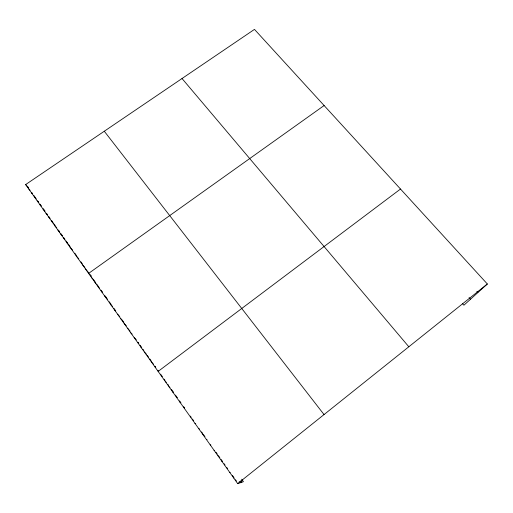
<?xml version="1.0" encoding="UTF-8"?>
<svg xmlns="http://www.w3.org/2000/svg" width="513" height="513" viewBox="0 0 513 513"><rect width="100%" height="100%" fill="white"/><g stroke="black" fill="none" stroke-linecap="round" stroke-linejoin="round"><path stroke-width="0.77" d="M241.661 479.206L243.419 481.669L237.692 483.612L25.65 184.565L254.474 29.388L487.35 283.99L463.912 305.209L462.489 303.619M237.692 483.612L487.35 283.99M158.126 371.399L400.499 189.041M324.113 105.531L88.627 273.384L91.243 275.988M233.697 477.981L234.165 477.885M229.728 472.383L230.234 472.338M221.853 461.27L222.424 461.328L221.135 459.513M217.942 455.762L218.551 455.871L219.84 457.692M214.056 450.279L214.697 450.44M210.189 444.829L210.862 445.034M206.348 439.404L207.053 439.66M202.52 434.004L203.257 434.312M198.717 428.637L199.486 428.99M194.927 423.302L195.729 423.7M183.686 407.45L184.584 407.989L183.667 406.694M179.98 402.218L180.909 402.801L179.537 400.871M176.292 397.017L177.248 397.646L175.427 395.081M172.618 391.842L173.612 392.516L171.348 389.322M168.969 386.693L169.989 387.405M165.34 381.569L166.385 382.326M154.657 366.5L155.785 367.391L154.932 366.179M151.2 361.627L153.643 364.365M144.339 351.956L146.404 354.156M140.934 347.154L141.761 347.846M137.548 342.376L138.811 343.46L137.978 342.28M134.175 337.618L135.034 338.368M130.821 332.886L132.136 334.046M127.481 328.179L128.372 328.974M124.152 323.491L126.352 325.883M120.85 318.823L122.241 320.093M117.554 314.18L119.792 316.643M114.277 309.563L115.726 310.904M111.02 304.966L112.488 306.344M104.543 295.834L106.063 297.284M101.33 291.301L102.356 292.288M98.13 286.786L99.695 288.306M94.95 282.297L96.008 283.336M91.782 277.828L92.853 278.886M85.485 268.953L88.473 272.493M82.362 264.548L84.921 267.485M76.155 255.795L78.752 258.783M70.012 247.125L72.641 250.164M66.953 242.822L68.293 244.207M63.92 238.532L64.818 239.475M60.893 234.268L62.259 235.698M57.879 230.023L59.726 231.959L58.45 230.157M54.885 225.797L56.751 227.759M51.903 221.59L53.782 223.585M48.934 217.403L49.883 218.41M45.978 213.228L47.414 214.774M43.034 209.08L44.977 211.164L43.31 208.817M40.104 204.95L41.085 206.002M37.186 200.833L38.674 202.443M34.281 196.742L36.282 198.909M31.389 192.664L32.402 193.76M28.516 188.604L30.043 190.272M25.65 184.565L27.189 186.251M28.638 187.841L27.702 186.815L28.516 187.963M476.859 291.422L477.885 292.557M469.055 297.572L470.53 299.214M182.025 78.521L408.829 346.775M104.286 131.238L324.036 414.568M240.898 480.931L241.809 482.214M239.173 481.636L240.013 482.823M31.774 192.555L32.595 193.709M33.82 195.44L35.051 197.172M37.93 201.231L38.757 202.391M39.995 204.142L41.239 205.893M46.645 213.517L47.478 214.697M48.735 216.467L49.998 218.243M51.678 220.616L52.518 221.802M54.211 224.181L55.058 225.374M61.009 233.768L62.291 235.576M63.574 237.384L64.862 239.199M66.151 241.02L67.447 242.841M68.736 244.663L70.037 246.496M74.815 253.236L76.129 255.083M80.951 261.88L82.272 263.746M90.256 275L91.154 276.263M93.385 279.418L95.187 281.951M96.983 284.491L98.791 287.036M101.055 290.23L102.414 292.147M105.152 296.001L107.435 299.22M109.269 301.804L111.109 304.395M113.873 308.3L115.265 310.256M122.652 320.676L123.883 322.408M129.238 329.955L130.065 331.122M135.464 338.74L136.304 339.92M140.075 345.236L141.332 347.012M143.018 349.385L143.864 350.578M147.25 355.355L148.526 357.151M149.802 358.946L151.078 360.754M157.94 370.424L158.799 371.636M160.569 374.131L162.352 376.645M164.147 379.171L165.039 380.434M167.738 384.231L168.636 385.5M190.349 416.107L191.169 417.274M192.413 419.018L193.657 420.775M201.583 431.946L202.423 433.132M203.68 434.909L204.944 436.691M215.979 452.248L217.268 454.063M224.155 463.771L225.021 464.99M226.752 467.433L227.625 468.658M232.415 475.423L233.729 477.27M235.486 479.745L236.365 480.982"/></g></svg>
